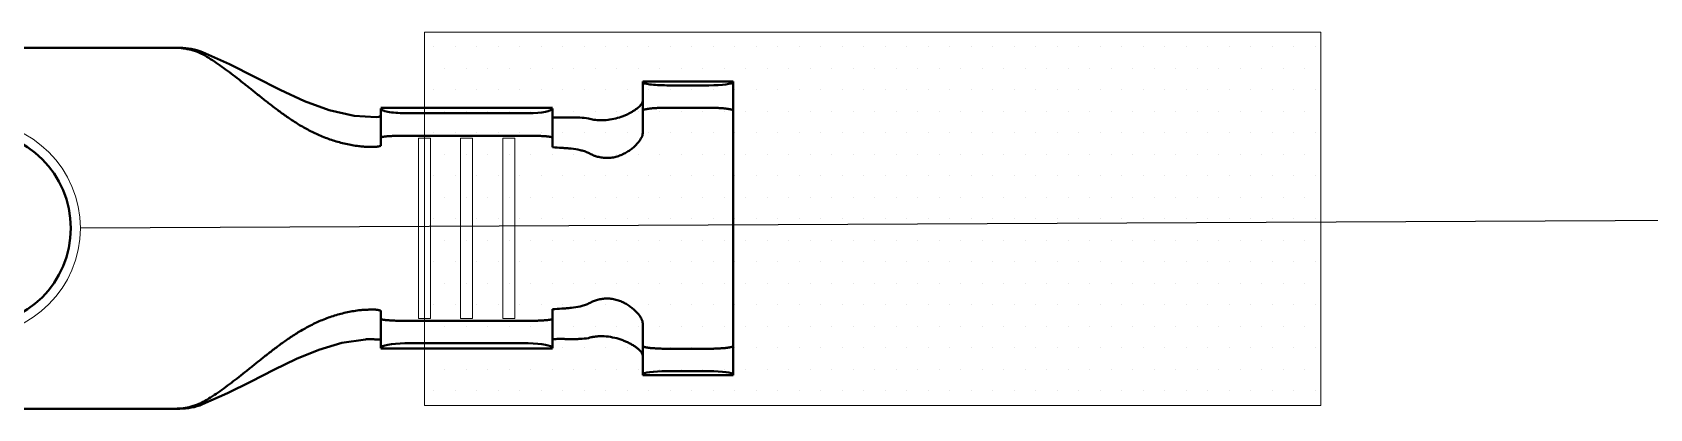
# Model space of a CAD drawing. Header units: inches. Extents: x 47316 to 59086, y 3141 to 11743.
# Drawn here: x 54236.82 to 54274.43, y 9721.81 to 9730.57 of the extents above; entities that cross this region are included whole.
import ezdxf

# ---------------------------------------------------------------- set-up
doc = ezdxf.new("R2010")
doc.units = ezdxf.units.IN
doc.header["$MEASUREMENT"] = 0
doc.layers.add('标注线', color=3, linetype='Continuous', lineweight=20)
doc.layers.add('轮廓线', color=7, linetype='Continuous', lineweight=40)
doc.linetypes.add('_VH_SPACE_TAPE_1', pattern='A,0.0001,[17,VeSys.shx,S=0.1,R=0,X=0,Y=0],-0.4,[17,VeSys.shx,S=0.1,R=0,X=0,Y=0],-0.4,[17,VeSys.shx,S=0.1,R=0,X=0,Y=0],-0.4,[18,VeSys.shx,S=0.1,R=0,X=0,Y=0],-0.5,[18,VeSys.shx,S=0.1,R=180,X=0.1,Y=0],-0.1,[17,VeSys.shx,S=0.1,R=0,X=0,Y=0],-0.4,[17,VeSys.shx,S=0.1,R=0,X=0,Y=0],-0.4,[17,VeSys.shx,S=0.1,R=0,X=0,Y=0],-0.4', length=3.0001)

# ---------------------------------------------------------------- blocks, each defined once
blk = doc.blocks.new('YNDP')
at = {"layer": '标注线', "color": 0}
for p, q in [((-2.1, 7.315), (2.1, 7.315)), ((-2.1, 7.315), (-2.1, 7.035)), ((2.1, 7.315), (2.1, 7.035)), ((-2.1, 7.035), (2.1, 7.035)), ((-2.1, 6.335), (2.1, 6.335)), ((-2.1, 6.055), (-2.1, 6.335)), ((-2.1, 6.055), (2.1, 6.055)), ((2.1, 6.055), (2.1, 6.335)), ((-2.1, 5.355), (2.1, 5.355)), ((-2.1, 5.075), (-2.1, 5.355)), ((2.1, 5.075), (2.1, 5.355)), ((-2.1, 5.075), (2.1, 5.075))]:
    blk.add_line(p, q, dxfattribs=at)
at = {"layer": '轮廓线', "color": 0, "linetype": 'Continuous'}
for p, q in [((-1.05, 31.85), (1.05, 31.85)), ((-1.05, 31.85), (-1.05, 31.624)), ((1.05, 31.85), (1.05, 31.624)), ((-1.124, 31.08), (-4.19, 21.732)), ((1.124, 31.08), (4.19, 21.732)), ((-4.2, 21.666), (-4.2, 12.863)), ((4.2, 21.666), (4.2, 12.863)), ((2.615, 8.806), (2.587, 8.297)), ((-2.802, 4.2), (-2.802, 8.19)), ((-1.927, 8.19), (-2.789, 8.19)), ((-2.59, 8.225), (-2.59, 8.19)), ((1.927, 8.19), (2.789, 8.19)), ((2.802, 4.2), (2.802, 8.19)), ((-2.678, 4.76), (-2.678, 7.63)), ((-2.155, 7.63), (-2.155, 4.76)), ((2.155, 7.63), (2.155, 4.76)), ((2.678, 4.76), (2.678, 7.63)), ((-1.884, 4.2), (-2.789, 4.2)), ((1.884, 4.2), (2.789, 4.2)), ((-3.419, 2.1), (-3.419, 0)), ((-2.214, 2.1), (-3.419, 2.1)), ((2.214, 2.1), (3.419, 2.1)), ((3.419, 2.1), (3.419, 0)), ((-3.326, 1.54), (-3.326, 0.56)), ((-2.805, 0.56), (-2.805, 1.54)), ((2.805, 0.56), (2.805, 1.54)), ((3.326, 1.54), (3.326, 0.56)), ((3.419, 0), (-3.419, 0))]:
    blk.add_line(p, q, dxfattribs=at)
for points in [[(-4.098, 12.336), (-3.841, 11.757), (-3.567, 11.206), (-3.294, 10.675), (-3.041, 10.152), (-2.827, 9.63), (-2.669, 9.098), (-2.587, 8.548)], [(4.098, 12.336), (3.817, 11.707), (3.517, 11.11), (3.224, 10.534), (2.959, 9.966), (2.748, 9.394), (2.615, 8.806)], [(2.587, 8.297), (2.596, 8.233), (2.616, 8.19)]]:
    blk.add_lwpolyline(points, dxfattribs=at)
blk.add_circle((0, 17.675), 2.275, dxfattribs=at)
for centre, radius, start, end in [((-3.99, 21.666), 0.21, 161.8436, 180), ((3.99, 21.666), 0.21, 0, 18.1564), ((-2.733, 12.976), 1.467, 179.9769, 194.856), ((-2.784, 12.863), 1.416, 179.9988, 190.6859), ((2.733, 12.976), 1.467, 345.1441, 0.0231), ((2.784, 12.863), 1.416, 349.3141, 0.0012), ((-2.82, 12.855), 1.38, 190.6602, 202.0987), ((-2.828, 12.951), 1.368, 194.867, 203.4682), ((2.839, 12.948), 1.358, 336.545, 345.167), ((2.82, 12.855), 1.38, 337.9012, 349.3399), ((-2.878, 12.931), 1.315, 203.5201, 211.9337), ((2.881, 12.929), 1.311, 328.0524, 336.542)]:
    blk.add_arc(centre, radius, start, end, dxfattribs=at)
for centre, ratio, start_param, end_param in [((-2.789, 7.63), 0.19732, -4.712389, -3.141593), ((2.789, 7.63), 0.19732, -3.141593, -1.570796), ((-2.789, 4.76), 0.19732, 0, 1.570796), ((2.789, 4.76), 0.19732, -1.570796, 0), ((-3.401, 1.54), 0.133102, -4.712389, -3.141593), ((3.401, 1.54), 0.133102, -3.141593, -1.570796), ((-3.401, 0.56), 0.133102, 0, 1.570796), ((3.401, 0.56), 0.133102, -1.570796, 0)]:
    blk.add_ellipse(centre, major_axis=(0, -0.56), ratio=ratio, start_param=start_param, end_param=end_param, dxfattribs=at)
for points, knots in [([(-1.124, 31.08), (-1.118, 31.13), (-1.106, 31.228), (-1.088, 31.371), (-1.07, 31.502), (-1.057, 31.586), (-1.05, 31.624)], [0, 0, 0, 0, 0.275349, 0.54044, 0.785059, 1, 1, 1, 1]), ([(1.124, 31.08), (1.118, 31.13), (1.106, 31.228), (1.088, 31.371), (1.07, 31.502), (1.057, 31.586), (1.05, 31.624)], [0, 0, 0, 0, 0.275349, 0.54044, 0.785059, 1, 1, 1, 1]), ([(-3.994, 12.235), (-3.957, 12.176), (-3.881, 12.059), (-3.759, 11.884), (-3.63, 11.708), (-3.494, 11.53), (-3.376, 11.38), (-3.279, 11.258), (-3.178, 11.133), (-3.076, 11.005), (-2.972, 10.875), (-2.893, 10.775), (-2.813, 10.672), (-2.706, 10.529), (-2.6, 10.382), (-2.497, 10.228), (-2.421, 10.108), (-2.348, 9.983), (-2.278, 9.855), (-2.211, 9.722), (-2.129, 9.539), (-2.057, 9.349), (-1.999, 9.154), (-1.962, 9.004), (-1.932, 8.853), (-1.917, 8.752), (-1.91, 8.701)], [0, 0, 0, 0, 0.050147, 0.101268, 0.15366, 0.207551, 0.263037, 0.291397, 0.320187, 0.379163, 0.409405, 0.44019, 0.471533, 0.503437, 0.568955, 0.6026, 0.636828, 0.671601, 0.70688, 0.742606, 0.778723, 0.851854, 0.888752, 0.925778, 0.962868, 1, 1, 1, 1]), ([(3.994, 12.235), (3.957, 12.176), (3.881, 12.059), (3.759, 11.884), (3.63, 11.708), (3.494, 11.53), (3.376, 11.38), (3.279, 11.258), (3.178, 11.133), (3.076, 11.005), (2.972, 10.875), (2.893, 10.775), (2.813, 10.672), (2.706, 10.529), (2.6, 10.382), (2.497, 10.228), (2.421, 10.108), (2.348, 9.983), (2.278, 9.855), (2.211, 9.722), (2.129, 9.539), (2.057, 9.349), (1.999, 9.154), (1.962, 9.004), (1.932, 8.853), (1.917, 8.752), (1.91, 8.701)], [0, 0, 0, 0, 0.050147, 0.101268, 0.15366, 0.207551, 0.263037, 0.291397, 0.320187, 0.379163, 0.409405, 0.44019, 0.471533, 0.503437, 0.568955, 0.6026, 0.636828, 0.671601, 0.70688, 0.742606, 0.778723, 0.851854, 0.888752, 0.925778, 0.962868, 1, 1, 1, 1]), ([(-1.91, 8.701), (-1.906, 8.665), (-1.899, 8.596), (-1.895, 8.497), (-1.894, 8.421), (-1.893, 8.366), (-1.893, 8.341), (-1.893, 8.329)], [0, 0, 0, 0, 0.28921, 0.557756, 0.797041, 0.903477, 1, 1, 1, 1]), ([(1.893, 8.329), (1.893, 8.341), (1.893, 8.366), (1.894, 8.421), (1.895, 8.497), (1.899, 8.596), (1.906, 8.665), (1.91, 8.701)], [0, 0, 0, 0, 0.09654, 0.20301, 0.442326, 0.710821, 1, 1, 1, 1]), ([(-2.59, 8.225), (-2.59, 8.233), (-2.59, 8.25), (-2.589, 8.278), (-2.587, 8.312), (-2.585, 8.351), (-2.584, 8.394), (-2.583, 8.46), (-2.584, 8.512), (-2.587, 8.548)], [0, 0, 0, 0, 0.070978, 0.159185, 0.264069, 0.384693, 0.519957, 0.668708, 1, 1, 1, 1]), ([(-1.893, 8.329), (-1.894, 8.318), (-1.896, 8.298), (-1.9, 8.27), (-1.904, 8.247), (-1.908, 8.229), (-1.911, 8.218), (-1.913, 8.21), (-1.915, 8.204), (-1.917, 8.199), (-1.92, 8.195), (-1.922, 8.192), (-1.924, 8.19), (-1.926, 8.19), (-1.927, 8.19)], [0, 0, 0, 0, 0.218442, 0.41158, 0.578176, 0.717068, 0.77583, 0.827442, 0.871971, 0.909537, 0.940372, 0.964928, 0.984146, 1, 1, 1, 1]), ([(1.927, 8.19), (1.926, 8.19), (1.924, 8.19), (1.922, 8.192), (1.92, 8.195), (1.917, 8.199), (1.915, 8.204), (1.913, 8.21), (1.911, 8.218), (1.908, 8.229), (1.904, 8.247), (1.9, 8.27), (1.896, 8.298), (1.894, 8.318), (1.893, 8.329)], [0, 0, 0, 0, 0.015854, 0.035072, 0.059628, 0.090464, 0.128031, 0.17256, 0.224172, 0.282933, 0.421824, 0.58842, 0.781558, 1, 1, 1, 1]), ([(-2.58, 8.19), (-2.581, 8.19), (-2.582, 8.19), (-2.585, 8.192), (-2.586, 8.195), (-2.588, 8.199), (-2.589, 8.204), (-2.59, 8.21), (-2.59, 8.217), (-2.59, 8.222), (-2.59, 8.225)], [0, 0, 0, 0, 0.063583, 0.13143, 0.214486, 0.319093, 0.448523, 0.604543, 0.788198, 1, 1, 1, 1]), ([(-2.11, 8.19), (-2.111, 8.19), (-2.113, 8.189), (-2.115, 8.187), (-2.117, 8.184), (-2.119, 8.179), (-2.121, 8.173), (-2.123, 8.165), (-2.125, 8.157), (-2.128, 8.143), (-2.132, 8.122), (-2.135, 8.094), (-2.139, 8.062), (-2.143, 8.01), (-2.148, 7.937), (-2.152, 7.842), (-2.154, 7.738), (-2.155, 7.666), (-2.155, 7.63)], [0, 0, 0, 0, 0.004027, 0.009289, 0.016377, 0.025518, 0.036801, 0.050263, 0.065914, 0.083752, 0.125893, 0.176287, 0.234438, 0.299837, 0.450022, 0.621303, 0.807366, 1, 1, 1, 1]), ([(2.155, 7.63), (2.155, 7.666), (2.154, 7.738), (2.152, 7.842), (2.148, 7.937), (2.143, 8.01), (2.139, 8.062), (2.135, 8.094), (2.132, 8.122), (2.128, 8.143), (2.125, 8.157), (2.123, 8.165), (2.121, 8.173), (2.119, 8.179), (2.117, 8.184), (2.115, 8.187), (2.113, 8.189), (2.111, 8.19), (2.11, 8.19)], [0, 0, 0, 0, 0.192634, 0.378697, 0.549978, 0.700163, 0.765562, 0.823713, 0.874107, 0.916248, 0.934086, 0.949737, 0.963199, 0.974482, 0.983623, 0.990711, 0.995973, 1, 1, 1, 1]), ([(-2.155, 4.76), (-2.155, 4.724), (-2.154, 4.652), (-2.152, 4.548), (-2.148, 4.453), (-2.143, 4.38), (-2.139, 4.328), (-2.135, 4.296), (-2.132, 4.268), (-2.128, 4.247), (-2.125, 4.233), (-2.123, 4.225), (-2.121, 4.217), (-2.119, 4.211), (-2.117, 4.206), (-2.115, 4.203), (-2.113, 4.201), (-2.111, 4.2), (-2.11, 4.2)], [0, 0, 0, 0, 0.192634, 0.378697, 0.549978, 0.700163, 0.765562, 0.823713, 0.874107, 0.916248, 0.934086, 0.949737, 0.963199, 0.974482, 0.983623, 0.990711, 0.995973, 1, 1, 1, 1]), ([(2.11, 4.2), (2.111, 4.2), (2.113, 4.201), (2.115, 4.203), (2.117, 4.206), (2.119, 4.211), (2.121, 4.217), (2.123, 4.225), (2.125, 4.233), (2.128, 4.247), (2.132, 4.268), (2.135, 4.296), (2.139, 4.328), (2.143, 4.38), (2.148, 4.453), (2.152, 4.548), (2.154, 4.652), (2.155, 4.724), (2.155, 4.76)], [0, 0, 0, 0, 0.004027, 0.009289, 0.016377, 0.025518, 0.036801, 0.050263, 0.065914, 0.083752, 0.125893, 0.176287, 0.234438, 0.299837, 0.450022, 0.621303, 0.807366, 1, 1, 1, 1]), ([(-2.556, 3.36), (-2.566, 3.426), (-2.576, 3.528), (-2.58, 3.664), (-2.58, 3.769), (-2.579, 3.875), (-2.577, 3.982), (-2.577, 4.09), (-2.58, 4.163), (-2.582, 4.2)], [0, 0, 0, 0, 0.240029, 0.362533, 0.486637, 0.612415, 0.739889, 0.869056, 1, 1, 1, 1]), ([(-1.884, 4.2), (-1.879, 4.126), (-1.874, 4.016), (-1.864, 3.87), (-1.851, 3.729), (-1.829, 3.59), (-1.793, 3.456), (-1.769, 3.391), (-1.755, 3.36)], [0, 0, 0, 0, 0.260021, 0.387215, 0.512609, 0.758429, 0.879572, 1, 1, 1, 1]), ([(1.755, 3.36), (1.769, 3.391), (1.793, 3.456), (1.829, 3.59), (1.851, 3.729), (1.864, 3.87), (1.874, 4.016), (1.879, 4.126), (1.884, 4.2)], [0, 0, 0, 0, 0.120428, 0.241571, 0.48739, 0.612785, 0.739979, 1, 1, 1, 1]), ([(2.582, 4.2), (2.58, 4.163), (2.577, 4.09), (2.577, 3.982), (2.579, 3.875), (2.58, 3.769), (2.58, 3.664), (2.576, 3.528), (2.566, 3.426), (2.556, 3.36)], [0, 0, 0, 0, 0.130944, 0.260111, 0.387585, 0.513363, 0.637467, 0.759971, 1, 1, 1, 1]), ([(-2.888, 2.131), (-2.874, 2.141), (-2.846, 2.165), (-2.805, 2.21), (-2.763, 2.263), (-2.722, 2.327), (-2.681, 2.398), (-2.643, 2.477), (-2.607, 2.563), (-2.564, 2.686), (-2.526, 2.847), (-2.511, 3.009), (-2.514, 3.133), (-2.523, 3.217), (-2.536, 3.292), (-2.549, 3.339), (-2.556, 3.36)], [0, 0, 0, 0, 0.038866, 0.08397, 0.135113, 0.191855, 0.253649, 0.319879, 0.389842, 0.462725, 0.612921, 0.759984, 0.828629, 0.892177, 0.949572, 1, 1, 1, 1]), ([(-1.755, 3.36), (-1.74, 3.336), (-1.713, 3.283), (-1.678, 3.195), (-1.651, 3.095), (-1.639, 3.004), (-1.636, 2.927), (-1.638, 2.868), (-1.645, 2.809), (-1.66, 2.731), (-1.688, 2.638), (-1.734, 2.534), (-1.789, 2.439), (-1.849, 2.356), (-1.912, 2.282), (-1.975, 2.22), (-2.029, 2.177), (-2.071, 2.149), (-2.101, 2.132), (-2.131, 2.118), (-2.167, 2.105), (-2.196, 2.1), (-2.214, 2.1)], [0, 0, 0, 0, 0.055022, 0.116995, 0.185083, 0.258201, 0.296181, 0.334778, 0.373698, 0.412652, 0.489659, 0.564292, 0.635623, 0.703071, 0.76613, 0.824277, 0.876958, 0.901113, 0.923761, 0.944907, 0.964596, 1, 1, 1, 1]), ([(2.214, 2.1), (2.196, 2.1), (2.167, 2.105), (2.131, 2.118), (2.101, 2.132), (2.071, 2.149), (2.029, 2.177), (1.975, 2.22), (1.912, 2.282), (1.849, 2.356), (1.789, 2.439), (1.734, 2.534), (1.688, 2.638), (1.654, 2.75), (1.636, 2.868), (1.636, 2.984), (1.651, 3.095), (1.678, 3.195), (1.713, 3.283), (1.74, 3.336), (1.755, 3.36)], [0, 0, 0, 0, 0.035416, 0.055113, 0.076262, 0.09891, 0.123064, 0.175742, 0.233887, 0.296955, 0.364416, 0.435763, 0.510406, 0.587414, 0.665244, 0.741782, 0.814902, 0.882994, 0.944969, 1, 1, 1, 1]), ([(2.556, 3.36), (2.549, 3.341), (2.538, 3.299), (2.525, 3.233), (2.516, 3.159), (2.511, 3.049), (2.519, 2.903), (2.552, 2.728), (2.597, 2.587), (2.641, 2.481), (2.676, 2.409), (2.712, 2.343), (2.75, 2.284), (2.787, 2.232), (2.814, 2.2), (2.827, 2.186)], [0, 0, 0, 0, 0.048288, 0.102718, 0.16266, 0.227338, 0.366788, 0.511961, 0.653827, 0.721303, 0.78555, 0.846014, 0.902199, 0.953655, 1, 1, 1, 1]), ([(-2.97, 2.1), (-2.963, 2.1), (-2.95, 2.102), (-2.93, 2.108), (-2.909, 2.118), (-2.895, 2.126), (-2.888, 2.131)], [0, 0, 0, 0, 0.217658, 0.453857, 0.713604, 1, 1, 1, 1]), ([(-2.74, 2.1), (-2.741, 2.1), (-2.744, 2.099), (-2.747, 2.097), (-2.75, 2.094), (-2.753, 2.089), (-2.756, 2.083), (-2.759, 2.076), (-2.762, 2.067), (-2.766, 2.053), (-2.771, 2.032), (-2.776, 2.004), (-2.781, 1.972), (-2.786, 1.935), (-2.79, 1.894), (-2.795, 1.834), (-2.8, 1.752), (-2.804, 1.648), (-2.805, 1.576), (-2.805, 1.54)], [0, 0, 0, 0, 0.005642, 0.012205, 0.020275, 0.030156, 0.042002, 0.05589, 0.071859, 0.089925, 0.132301, 0.1827, 0.240671, 0.305736, 0.377363, 0.454882, 0.624746, 0.809143, 1, 1, 1, 1]), ([(2.805, 1.54), (2.805, 1.576), (2.804, 1.648), (2.8, 1.752), (2.795, 1.834), (2.79, 1.894), (2.786, 1.935), (2.781, 1.972), (2.776, 2.004), (2.771, 2.032), (2.766, 2.053), (2.762, 2.067), (2.759, 2.076), (2.756, 2.083), (2.753, 2.089), (2.75, 2.094), (2.747, 2.097), (2.744, 2.099), (2.741, 2.1), (2.74, 2.1)], [0, 0, 0, 0, 0.190857, 0.375254, 0.545118, 0.622637, 0.694264, 0.759329, 0.8173, 0.867699, 0.910075, 0.928141, 0.94411, 0.957998, 0.969844, 0.979725, 0.987795, 0.994358, 1, 1, 1, 1]), ([(2.827, 2.186), (2.839, 2.173), (2.862, 2.15), (2.889, 2.13), (2.902, 2.122)], [0, 0, 0, 0, 0.537008, 1, 1, 1, 1]), ([(2.902, 2.122), (2.907, 2.119), (2.921, 2.111), (2.944, 2.103), (2.962, 2.1), (2.97, 2.1)], [0, 0, 0, 0, 0.280397, 0.659814, 1, 1, 1, 1]), ([(-2.805, 0.56), (-2.805, 0.524), (-2.804, 0.452), (-2.8, 0.348), (-2.795, 0.266), (-2.79, 0.206), (-2.786, 0.165), (-2.781, 0.128), (-2.776, 0.096), (-2.771, 0.068), (-2.766, 0.047), (-2.762, 0.033), (-2.759, 0.024), (-2.756, 0.017), (-2.753, 0.011), (-2.75, 0.006), (-2.747, 0.003), (-2.744, 0.001), (-2.741, 0), (-2.74, 0)], [0, 0, 0, 0, 0.190857, 0.375254, 0.545118, 0.622637, 0.694264, 0.759329, 0.8173, 0.867699, 0.910075, 0.928141, 0.94411, 0.957998, 0.969844, 0.979725, 0.987795, 0.994358, 1, 1, 1, 1]), ([(2.74, 0), (2.741, 0), (2.744, 0.001), (2.747, 0.003), (2.75, 0.006), (2.753, 0.011), (2.756, 0.017), (2.759, 0.024), (2.762, 0.033), (2.766, 0.047), (2.771, 0.068), (2.776, 0.096), (2.781, 0.128), (2.786, 0.165), (2.79, 0.206), (2.795, 0.266), (2.8, 0.348), (2.804, 0.452), (2.805, 0.524), (2.805, 0.56)], [0, 0, 0, 0, 0.005642, 0.012205, 0.020275, 0.030156, 0.042002, 0.05589, 0.071859, 0.089925, 0.132301, 0.1827, 0.240671, 0.305736, 0.377363, 0.454882, 0.624746, 0.809143, 1, 1, 1, 1])]:
    blk.add_open_spline(points, degree=3, knots=knots, dxfattribs=at)

msp = doc.modelspace()

# ---------------------------------------------------------------- linework, layer by layer
at = {"color": 0, "lineweight": 15}
for p, q in [((54245.936, 9730.569), (54266.782, 9730.569)), ((54245.936, 9721.879), (54245.936, 9730.569)), ((54266.782, 9730.569), (54266.782, 9721.879)), ((54246.158, 9730.229), (54246.158, 9730.229)), ((54246.658, 9730.229), (54246.658, 9730.229)), ((54247.158, 9730.229), (54247.158, 9730.229)), ((54247.658, 9730.229), (54247.658, 9730.229)), ((54248.158, 9730.229), (54248.158, 9730.229)), ((54248.658, 9730.229), (54248.658, 9730.229)), ((54249.158, 9730.229), (54249.158, 9730.229)), ((54249.658, 9730.229), (54249.658, 9730.229)), ((54250.158, 9730.229), (54250.158, 9730.229)), ((54250.658, 9730.229), (54250.658, 9730.229)), ((54251.158, 9730.229), (54251.158, 9730.229)), ((54251.658, 9730.229), (54251.658, 9730.229)), ((54252.158, 9730.229), (54252.158, 9730.229)), ((54252.658, 9730.229), (54252.658, 9730.229)), ((54253.158, 9730.229), (54253.158, 9730.229)), ((54253.658, 9730.229), (54253.658, 9730.229)), ((54254.158, 9730.229), (54254.158, 9730.229)), ((54254.658, 9730.229), (54254.658, 9730.229)), ((54255.158, 9730.229), (54255.158, 9730.229)), ((54255.658, 9730.229), (54255.658, 9730.229)), ((54256.158, 9730.229), (54256.158, 9730.229)), ((54256.658, 9730.229), (54256.658, 9730.229)), ((54257.158, 9730.229), (54257.158, 9730.229)), ((54257.658, 9730.229), (54257.658, 9730.229)), ((54258.158, 9730.229), (54258.158, 9730.229)), ((54258.658, 9730.229), (54258.658, 9730.229)), ((54259.158, 9730.229), (54259.158, 9730.229)), ((54259.658, 9730.229), (54259.658, 9730.229)), ((54260.158, 9730.229), (54260.158, 9730.229)), ((54260.658, 9730.229), (54260.658, 9730.229)), ((54261.158, 9730.229), (54261.158, 9730.229)), ((54261.658, 9730.229), (54261.658, 9730.229)), ((54262.158, 9730.229), (54262.158, 9730.229)), ((54262.658, 9730.229), (54262.658, 9730.229)), ((54263.158, 9730.229), (54263.158, 9730.229)), ((54263.658, 9730.229), (54263.658, 9730.229)), ((54264.158, 9730.229), (54264.158, 9730.229)), ((54264.658, 9730.229), (54264.658, 9730.229)), ((54265.158, 9730.229), (54265.158, 9730.229)), ((54265.658, 9730.229), (54265.658, 9730.229)), ((54266.158, 9730.229), (54266.158, 9730.229)), ((54266.658, 9730.229), (54266.658, 9730.229)), ((54246.408, 9729.729), (54246.408, 9729.729)), ((54246.908, 9729.729), (54246.908, 9729.729)), ((54247.408, 9729.729), (54247.408, 9729.729)), ((54247.908, 9729.729), (54247.908, 9729.729)), ((54248.408, 9729.729), (54248.408, 9729.729)), ((54248.908, 9729.729), (54248.908, 9729.729)), ((54249.408, 9729.729), (54249.408, 9729.729)), ((54249.908, 9729.729), (54249.908, 9729.729)), ((54250.408, 9729.729), (54250.408, 9729.729)), ((54250.908, 9729.729), (54250.908, 9729.729)), ((54251.408, 9729.729), (54251.408, 9729.729)), ((54251.908, 9729.729), (54251.908, 9729.729)), ((54252.408, 9729.729), (54252.408, 9729.729)), ((54252.908, 9729.729), (54252.908, 9729.729)), ((54253.408, 9729.729), (54253.408, 9729.729)), ((54253.908, 9729.729), (54253.908, 9729.729)), ((54254.408, 9729.729), (54254.408, 9729.729)), ((54254.908, 9729.729), (54254.908, 9729.729)), ((54255.408, 9729.729), (54255.408, 9729.729)), ((54255.908, 9729.729), (54255.908, 9729.729)), ((54256.408, 9729.729), (54256.408, 9729.729)), ((54256.908, 9729.729), (54256.908, 9729.729)), ((54257.408, 9729.729), (54257.408, 9729.729)), ((54257.908, 9729.729), (54257.908, 9729.729)), ((54258.408, 9729.729), (54258.408, 9729.729)), ((54258.908, 9729.729), (54258.908, 9729.729)), ((54259.408, 9729.729), (54259.408, 9729.729)), ((54259.908, 9729.729), (54259.908, 9729.729)), ((54260.408, 9729.729), (54260.408, 9729.729)), ((54260.908, 9729.729), (54260.908, 9729.729)), ((54261.408, 9729.729), (54261.408, 9729.729)), ((54261.908, 9729.729), (54261.908, 9729.729)), ((54262.408, 9729.729), (54262.408, 9729.729)), ((54262.908, 9729.729), (54262.908, 9729.729)), ((54263.408, 9729.729), (54263.408, 9729.729)), ((54263.908, 9729.729), (54263.908, 9729.729)), ((54264.408, 9729.729), (54264.408, 9729.729)), ((54264.908, 9729.729), (54264.908, 9729.729)), ((54265.408, 9729.729), (54265.408, 9729.729)), ((54265.908, 9729.729), (54265.908, 9729.729)), ((54266.408, 9729.729), (54266.408, 9729.729)), ((54246.158, 9729.229), (54246.158, 9729.229)), ((54246.658, 9729.229), (54246.658, 9729.229)), ((54247.158, 9729.229), (54247.158, 9729.229)), ((54247.658, 9729.229), (54247.658, 9729.229)), ((54248.158, 9729.229), (54248.158, 9729.229)), ((54248.658, 9729.229), (54248.658, 9729.229)), ((54249.158, 9729.229), (54249.158, 9729.229)), ((54249.658, 9729.229), (54249.658, 9729.229)), ((54250.158, 9729.229), (54250.158, 9729.229)), ((54250.658, 9729.229), (54250.658, 9729.229)), ((54251.158, 9729.229), (54251.158, 9729.229)), ((54251.658, 9729.229), (54251.658, 9729.229)), ((54252.158, 9729.229), (54252.158, 9729.229)), ((54252.658, 9729.229), (54252.658, 9729.229)), ((54253.158, 9729.229), (54253.158, 9729.229)), ((54253.658, 9729.229), (54253.658, 9729.229)), ((54254.158, 9729.229), (54254.158, 9729.229)), ((54254.658, 9729.229), (54254.658, 9729.229)), ((54255.158, 9729.229), (54255.158, 9729.229)), ((54255.658, 9729.229), (54255.658, 9729.229)), ((54256.158, 9729.229), (54256.158, 9729.229)), ((54256.658, 9729.229), (54256.658, 9729.229)), ((54257.158, 9729.229), (54257.158, 9729.229)), ((54257.658, 9729.229), (54257.658, 9729.229)), ((54258.158, 9729.229), (54258.158, 9729.229)), ((54258.658, 9729.229), (54258.658, 9729.229)), ((54259.158, 9729.229), (54259.158, 9729.229)), ((54259.658, 9729.229), (54259.658, 9729.229)), ((54260.158, 9729.229), (54260.158, 9729.229)), ((54260.658, 9729.229), (54260.658, 9729.229)), ((54261.158, 9729.229), (54261.158, 9729.229)), ((54261.658, 9729.229), (54261.658, 9729.229)), ((54262.158, 9729.229), (54262.158, 9729.229)), ((54262.658, 9729.229), (54262.658, 9729.229)), ((54263.158, 9729.229), (54263.158, 9729.229)), ((54263.658, 9729.229), (54263.658, 9729.229)), ((54264.158, 9729.229), (54264.158, 9729.229)), ((54264.658, 9729.229), (54264.658, 9729.229)), ((54265.158, 9729.229), (54265.158, 9729.229)), ((54265.658, 9729.229), (54265.658, 9729.229)), ((54266.158, 9729.229), (54266.158, 9729.229)), ((54266.658, 9729.229), (54266.658, 9729.229)), ((54246.408, 9728.729), (54246.408, 9728.729)), ((54246.908, 9728.729), (54246.908, 9728.729)), ((54247.408, 9728.729), (54247.408, 9728.729)), ((54247.908, 9728.729), (54247.908, 9728.729)), ((54248.408, 9728.729), (54248.408, 9728.729)), ((54248.908, 9728.729), (54248.908, 9728.729)), ((54249.408, 9728.729), (54249.408, 9728.729)), ((54249.908, 9728.729), (54249.908, 9728.729)), ((54250.408, 9728.729), (54250.408, 9728.729)), ((54250.908, 9728.729), (54250.908, 9728.729)), ((54251.408, 9728.729), (54251.408, 9728.729)), ((54251.908, 9728.729), (54251.908, 9728.729)), ((54252.408, 9728.729), (54252.408, 9728.729)), ((54252.908, 9728.729), (54252.908, 9728.729)), ((54253.408, 9728.729), (54253.408, 9728.729)), ((54253.908, 9728.729), (54253.908, 9728.729)), ((54254.408, 9728.729), (54254.408, 9728.729)), ((54254.908, 9728.729), (54254.908, 9728.729)), ((54255.408, 9728.729), (54255.408, 9728.729)), ((54255.908, 9728.729), (54255.908, 9728.729)), ((54256.408, 9728.729), (54256.408, 9728.729)), ((54256.908, 9728.729), (54256.908, 9728.729)), ((54257.408, 9728.729), (54257.408, 9728.729)), ((54257.908, 9728.729), (54257.908, 9728.729)), ((54258.408, 9728.729), (54258.408, 9728.729)), ((54258.908, 9728.729), (54258.908, 9728.729)), ((54259.408, 9728.729), (54259.408, 9728.729)), ((54259.908, 9728.729), (54259.908, 9728.729)), ((54260.408, 9728.729), (54260.408, 9728.729)), ((54260.908, 9728.729), (54260.908, 9728.729)), ((54261.408, 9728.729), (54261.408, 9728.729)), ((54261.908, 9728.729), (54261.908, 9728.729)), ((54262.408, 9728.729), (54262.408, 9728.729)), ((54262.908, 9728.729), (54262.908, 9728.729)), ((54263.408, 9728.729), (54263.408, 9728.729)), ((54263.908, 9728.729), (54263.908, 9728.729)), ((54264.408, 9728.729), (54264.408, 9728.729)), ((54264.908, 9728.729), (54264.908, 9728.729)), ((54265.408, 9728.729), (54265.408, 9728.729)), ((54265.908, 9728.729), (54265.908, 9728.729)), ((54266.408, 9728.729), (54266.408, 9728.729)), ((54246.158, 9728.229), (54246.158, 9728.229)), ((54246.658, 9728.229), (54246.658, 9728.229)), ((54247.158, 9728.229), (54247.158, 9728.229)), ((54247.658, 9728.229), (54247.658, 9728.229)), ((54248.158, 9728.229), (54248.158, 9728.229)), ((54248.658, 9728.229), (54248.658, 9728.229)), ((54249.158, 9728.229), (54249.158, 9728.229)), ((54249.658, 9728.229), (54249.658, 9728.229)), ((54250.158, 9728.229), (54250.158, 9728.229)), ((54250.658, 9728.229), (54250.658, 9728.229)), ((54251.158, 9728.229), (54251.158, 9728.229)), ((54251.658, 9728.229), (54251.658, 9728.229)), ((54252.158, 9728.229), (54252.158, 9728.229)), ((54252.658, 9728.229), (54252.658, 9728.229)), ((54253.158, 9728.229), (54253.158, 9728.229)), ((54253.658, 9728.229), (54253.658, 9728.229)), ((54254.158, 9728.229), (54254.158, 9728.229)), ((54254.658, 9728.229), (54254.658, 9728.229)), ((54255.158, 9728.229), (54255.158, 9728.229)), ((54255.658, 9728.229), (54255.658, 9728.229)), ((54256.158, 9728.229), (54256.158, 9728.229)), ((54256.658, 9728.229), (54256.658, 9728.229)), ((54257.158, 9728.229), (54257.158, 9728.229)), ((54257.658, 9728.229), (54257.658, 9728.229)), ((54258.158, 9728.229), (54258.158, 9728.229)), ((54258.658, 9728.229), (54258.658, 9728.229)), ((54259.158, 9728.229), (54259.158, 9728.229)), ((54259.658, 9728.229), (54259.658, 9728.229)), ((54260.158, 9728.229), (54260.158, 9728.229)), ((54260.658, 9728.229), (54260.658, 9728.229)), ((54261.158, 9728.229), (54261.158, 9728.229)), ((54261.658, 9728.229), (54261.658, 9728.229)), ((54262.158, 9728.229), (54262.158, 9728.229)), ((54262.658, 9728.229), (54262.658, 9728.229)), ((54263.158, 9728.229), (54263.158, 9728.229)), ((54263.658, 9728.229), (54263.658, 9728.229)), ((54264.158, 9728.229), (54264.158, 9728.229)), ((54264.658, 9728.229), (54264.658, 9728.229)), ((54265.158, 9728.229), (54265.158, 9728.229)), ((54265.658, 9728.229), (54265.658, 9728.229)), ((54266.158, 9728.229), (54266.158, 9728.229)), ((54266.658, 9728.229), (54266.658, 9728.229)), ((54246.408, 9727.729), (54246.408, 9727.729)), ((54246.908, 9727.729), (54246.908, 9727.729)), ((54247.408, 9727.729), (54247.408, 9727.729)), ((54247.908, 9727.729), (54247.908, 9727.729)), ((54248.408, 9727.729), (54248.408, 9727.729)), ((54248.908, 9727.729), (54248.908, 9727.729)), ((54249.408, 9727.729), (54249.408, 9727.729)), ((54249.908, 9727.729), (54249.908, 9727.729)), ((54250.408, 9727.729), (54250.408, 9727.729)), ((54250.908, 9727.729), (54250.908, 9727.729)), ((54251.408, 9727.729), (54251.408, 9727.729)), ((54251.908, 9727.729), (54251.908, 9727.729)), ((54252.408, 9727.729), (54252.408, 9727.729)), ((54252.908, 9727.729), (54252.908, 9727.729)), ((54253.408, 9727.729), (54253.408, 9727.729)), ((54253.908, 9727.729), (54253.908, 9727.729)), ((54254.408, 9727.729), (54254.408, 9727.729)), ((54254.908, 9727.729), (54254.908, 9727.729)), ((54255.408, 9727.729), (54255.408, 9727.729)), ((54255.908, 9727.729), (54255.908, 9727.729)), ((54256.408, 9727.729), (54256.408, 9727.729)), ((54256.908, 9727.729), (54256.908, 9727.729)), ((54257.408, 9727.729), (54257.408, 9727.729)), ((54257.908, 9727.729), (54257.908, 9727.729)), ((54258.408, 9727.729), (54258.408, 9727.729)), ((54258.908, 9727.729), (54258.908, 9727.729)), ((54259.408, 9727.729), (54259.408, 9727.729)), ((54259.908, 9727.729), (54259.908, 9727.729)), ((54260.408, 9727.729), (54260.408, 9727.729)), ((54260.908, 9727.729), (54260.908, 9727.729)), ((54261.408, 9727.729), (54261.408, 9727.729)), ((54261.908, 9727.729), (54261.908, 9727.729)), ((54262.408, 9727.729), (54262.408, 9727.729)), ((54262.908, 9727.729), (54262.908, 9727.729)), ((54263.408, 9727.729), (54263.408, 9727.729)), ((54263.908, 9727.729), (54263.908, 9727.729)), ((54264.408, 9727.729), (54264.408, 9727.729)), ((54264.908, 9727.729), (54264.908, 9727.729)), ((54265.408, 9727.729), (54265.408, 9727.729)), ((54265.908, 9727.729), (54265.908, 9727.729)), ((54266.408, 9727.729), (54266.408, 9727.729)), ((54246.158, 9727.229), (54246.158, 9727.229)), ((54246.658, 9727.229), (54246.658, 9727.229)), ((54247.158, 9727.229), (54247.158, 9727.229)), ((54247.658, 9727.229), (54247.658, 9727.229)), ((54248.158, 9727.229), (54248.158, 9727.229)), ((54248.658, 9727.229), (54248.658, 9727.229)), ((54249.158, 9727.229), (54249.158, 9727.229)), ((54249.658, 9727.229), (54249.658, 9727.229)), ((54250.158, 9727.229), (54250.158, 9727.229)), ((54250.658, 9727.229), (54250.658, 9727.229)), ((54251.158, 9727.229), (54251.158, 9727.229)), ((54251.658, 9727.229), (54251.658, 9727.229)), ((54252.158, 9727.229), (54252.158, 9727.229)), ((54252.658, 9727.229), (54252.658, 9727.229)), ((54253.158, 9727.229), (54253.158, 9727.229)), ((54253.658, 9727.229), (54253.658, 9727.229)), ((54254.158, 9727.229), (54254.158, 9727.229)), ((54254.658, 9727.229), (54254.658, 9727.229)), ((54255.158, 9727.229), (54255.158, 9727.229)), ((54255.658, 9727.229), (54255.658, 9727.229)), ((54256.158, 9727.229), (54256.158, 9727.229)), ((54256.658, 9727.229), (54256.658, 9727.229)), ((54257.158, 9727.229), (54257.158, 9727.229)), ((54257.658, 9727.229), (54257.658, 9727.229)), ((54258.158, 9727.229), (54258.158, 9727.229)), ((54258.658, 9727.229), (54258.658, 9727.229)), ((54259.158, 9727.229), (54259.158, 9727.229)), ((54259.658, 9727.229), (54259.658, 9727.229)), ((54260.158, 9727.229), (54260.158, 9727.229)), ((54260.658, 9727.229), (54260.658, 9727.229)), ((54261.158, 9727.229), (54261.158, 9727.229)), ((54261.658, 9727.229), (54261.658, 9727.229)), ((54262.158, 9727.229), (54262.158, 9727.229)), ((54262.658, 9727.229), (54262.658, 9727.229)), ((54263.158, 9727.229), (54263.158, 9727.229)), ((54263.658, 9727.229), (54263.658, 9727.229)), ((54264.158, 9727.229), (54264.158, 9727.229)), ((54264.658, 9727.229), (54264.658, 9727.229)), ((54265.158, 9727.229), (54265.158, 9727.229)), ((54265.658, 9727.229), (54265.658, 9727.229)), ((54266.158, 9727.229), (54266.158, 9727.229)), ((54266.658, 9727.229), (54266.658, 9727.229)), ((54246.408, 9726.729), (54246.408, 9726.729)), ((54246.908, 9726.729), (54246.908, 9726.729)), ((54247.408, 9726.729), (54247.408, 9726.729)), ((54247.908, 9726.729), (54247.908, 9726.729)), ((54248.408, 9726.729), (54248.408, 9726.729)), ((54248.908, 9726.729), (54248.908, 9726.729)), ((54249.408, 9726.729), (54249.408, 9726.729)), ((54249.908, 9726.729), (54249.908, 9726.729)), ((54250.408, 9726.729), (54250.408, 9726.729)), ((54250.908, 9726.729), (54250.908, 9726.729)), ((54251.408, 9726.729), (54251.408, 9726.729)), ((54251.908, 9726.729), (54251.908, 9726.729)), ((54252.408, 9726.729), (54252.408, 9726.729)), ((54252.908, 9726.729), (54252.908, 9726.729)), ((54253.408, 9726.729), (54253.408, 9726.729)), ((54253.908, 9726.729), (54253.908, 9726.729)), ((54254.408, 9726.729), (54254.408, 9726.729)), ((54254.908, 9726.729), (54254.908, 9726.729)), ((54255.408, 9726.729), (54255.408, 9726.729)), ((54255.908, 9726.729), (54255.908, 9726.729)), ((54256.408, 9726.729), (54256.408, 9726.729)), ((54256.908, 9726.729), (54256.908, 9726.729)), ((54257.408, 9726.729), (54257.408, 9726.729)), ((54257.908, 9726.729), (54257.908, 9726.729)), ((54258.408, 9726.729), (54258.408, 9726.729)), ((54258.908, 9726.729), (54258.908, 9726.729)), ((54259.408, 9726.729), (54259.408, 9726.729)), ((54259.908, 9726.729), (54259.908, 9726.729)), ((54260.408, 9726.729), (54260.408, 9726.729)), ((54260.908, 9726.729), (54260.908, 9726.729)), ((54261.408, 9726.729), (54261.408, 9726.729)), ((54261.908, 9726.729), (54261.908, 9726.729)), ((54262.408, 9726.729), (54262.408, 9726.729)), ((54262.908, 9726.729), (54262.908, 9726.729)), ((54263.408, 9726.729), (54263.408, 9726.729)), ((54263.908, 9726.729), (54263.908, 9726.729)), ((54264.408, 9726.729), (54264.408, 9726.729)), ((54264.908, 9726.729), (54264.908, 9726.729)), ((54265.408, 9726.729), (54265.408, 9726.729)), ((54265.908, 9726.729), (54265.908, 9726.729)), ((54266.408, 9726.729), (54266.408, 9726.729)), ((54246.158, 9726.229), (54246.158, 9726.229)), ((54246.658, 9726.229), (54246.658, 9726.229)), ((54247.158, 9726.229), (54247.158, 9726.229)), ((54247.658, 9726.229), (54247.658, 9726.229)), ((54248.158, 9726.229), (54248.158, 9726.229)), ((54248.658, 9726.229), (54248.658, 9726.229)), ((54249.158, 9726.229), (54249.158, 9726.229)), ((54249.658, 9726.229), (54249.658, 9726.229)), ((54250.158, 9726.229), (54250.158, 9726.229)), ((54250.658, 9726.229), (54250.658, 9726.229)), ((54251.158, 9726.229), (54251.158, 9726.229)), ((54251.658, 9726.229), (54251.658, 9726.229)), ((54252.158, 9726.229), (54252.158, 9726.229)), ((54252.658, 9726.229), (54252.658, 9726.229)), ((54253.158, 9726.229), (54253.158, 9726.229)), ((54253.658, 9726.229), (54253.658, 9726.229)), ((54254.158, 9726.229), (54254.158, 9726.229)), ((54254.658, 9726.229), (54254.658, 9726.229)), ((54255.158, 9726.229), (54255.158, 9726.229)), ((54255.658, 9726.229), (54255.658, 9726.229)), ((54256.158, 9726.229), (54256.158, 9726.229)), ((54256.658, 9726.229), (54256.658, 9726.229)), ((54257.158, 9726.229), (54257.158, 9726.229)), ((54257.658, 9726.229), (54257.658, 9726.229)), ((54258.158, 9726.229), (54258.158, 9726.229)), ((54258.658, 9726.229), (54258.658, 9726.229)), ((54259.158, 9726.229), (54259.158, 9726.229)), ((54259.658, 9726.229), (54259.658, 9726.229)), ((54260.158, 9726.229), (54260.158, 9726.229)), ((54260.658, 9726.229), (54260.658, 9726.229)), ((54261.158, 9726.229), (54261.158, 9726.229)), ((54261.658, 9726.229), (54261.658, 9726.229)), ((54262.158, 9726.229), (54262.158, 9726.229)), ((54262.658, 9726.229), (54262.658, 9726.229)), ((54263.158, 9726.229), (54263.158, 9726.229)), ((54263.658, 9726.229), (54263.658, 9726.229)), ((54264.158, 9726.229), (54264.158, 9726.229)), ((54264.658, 9726.229), (54264.658, 9726.229)), ((54265.158, 9726.229), (54265.158, 9726.229)), ((54265.658, 9726.229), (54265.658, 9726.229)), ((54266.158, 9726.229), (54266.158, 9726.229)), ((54266.658, 9726.229), (54266.658, 9726.229)), ((54246.408, 9725.729), (54246.408, 9725.729)), ((54246.908, 9725.729), (54246.908, 9725.729)), ((54247.408, 9725.729), (54247.408, 9725.729)), ((54247.908, 9725.729), (54247.908, 9725.729)), ((54248.408, 9725.729), (54248.408, 9725.729)), ((54248.908, 9725.729), (54248.908, 9725.729)), ((54249.408, 9725.729), (54249.408, 9725.729)), ((54249.908, 9725.729), (54249.908, 9725.729)), ((54250.408, 9725.729), (54250.408, 9725.729)), ((54250.908, 9725.729), (54250.908, 9725.729)), ((54251.408, 9725.729), (54251.408, 9725.729)), ((54251.908, 9725.729), (54251.908, 9725.729)), ((54252.408, 9725.729), (54252.408, 9725.729)), ((54252.908, 9725.729), (54252.908, 9725.729)), ((54253.408, 9725.729), (54253.408, 9725.729)), ((54253.908, 9725.729), (54253.908, 9725.729)), ((54254.408, 9725.729), (54254.408, 9725.729)), ((54254.908, 9725.729), (54254.908, 9725.729)), ((54255.408, 9725.729), (54255.408, 9725.729)), ((54255.908, 9725.729), (54255.908, 9725.729)), ((54256.408, 9725.729), (54256.408, 9725.729)), ((54256.908, 9725.729), (54256.908, 9725.729)), ((54257.408, 9725.729), (54257.408, 9725.729)), ((54257.908, 9725.729), (54257.908, 9725.729)), ((54258.408, 9725.729), (54258.408, 9725.729)), ((54258.908, 9725.729), (54258.908, 9725.729)), ((54259.408, 9725.729), (54259.408, 9725.729)), ((54259.908, 9725.729), (54259.908, 9725.729)), ((54260.408, 9725.729), (54260.408, 9725.729)), ((54260.908, 9725.729), (54260.908, 9725.729)), ((54261.408, 9725.729), (54261.408, 9725.729)), ((54261.908, 9725.729), (54261.908, 9725.729)), ((54262.408, 9725.729), (54262.408, 9725.729)), ((54262.908, 9725.729), (54262.908, 9725.729)), ((54263.408, 9725.729), (54263.408, 9725.729)), ((54263.908, 9725.729), (54263.908, 9725.729)), ((54264.408, 9725.729), (54264.408, 9725.729)), ((54264.908, 9725.729), (54264.908, 9725.729)), ((54265.408, 9725.729), (54265.408, 9725.729)), ((54265.908, 9725.729), (54265.908, 9725.729)), ((54266.408, 9725.729), (54266.408, 9725.729)), ((54246.158, 9725.229), (54246.158, 9725.229)), ((54246.658, 9725.229), (54246.658, 9725.229)), ((54247.158, 9725.229), (54247.158, 9725.229)), ((54247.658, 9725.229), (54247.658, 9725.229)), ((54248.158, 9725.229), (54248.158, 9725.229)), ((54248.658, 9725.229), (54248.658, 9725.229)), ((54249.158, 9725.229), (54249.158, 9725.229)), ((54249.658, 9725.229), (54249.658, 9725.229)), ((54250.158, 9725.229), (54250.158, 9725.229)), ((54250.658, 9725.229), (54250.658, 9725.229)), ((54251.158, 9725.229), (54251.158, 9725.229)), ((54251.658, 9725.229), (54251.658, 9725.229)), ((54252.158, 9725.229), (54252.158, 9725.229)), ((54252.658, 9725.229), (54252.658, 9725.229)), ((54253.158, 9725.229), (54253.158, 9725.229)), ((54253.658, 9725.229), (54253.658, 9725.229)), ((54254.158, 9725.229), (54254.158, 9725.229)), ((54254.658, 9725.229), (54254.658, 9725.229)), ((54255.158, 9725.229), (54255.158, 9725.229)), ((54255.658, 9725.229), (54255.658, 9725.229)), ((54256.158, 9725.229), (54256.158, 9725.229)), ((54256.658, 9725.229), (54256.658, 9725.229)), ((54257.158, 9725.229), (54257.158, 9725.229)), ((54257.658, 9725.229), (54257.658, 9725.229)), ((54258.158, 9725.229), (54258.158, 9725.229)), ((54258.658, 9725.229), (54258.658, 9725.229)), ((54259.158, 9725.229), (54259.158, 9725.229)), ((54259.658, 9725.229), (54259.658, 9725.229)), ((54260.158, 9725.229), (54260.158, 9725.229)), ((54260.658, 9725.229), (54260.658, 9725.229)), ((54261.158, 9725.229), (54261.158, 9725.229)), ((54261.658, 9725.229), (54261.658, 9725.229)), ((54262.158, 9725.229), (54262.158, 9725.229)), ((54262.658, 9725.229), (54262.658, 9725.229)), ((54263.158, 9725.229), (54263.158, 9725.229)), ((54263.658, 9725.229), (54263.658, 9725.229)), ((54264.158, 9725.229), (54264.158, 9725.229)), ((54264.658, 9725.229), (54264.658, 9725.229)), ((54265.158, 9725.229), (54265.158, 9725.229)), ((54265.658, 9725.229), (54265.658, 9725.229)), ((54266.158, 9725.229), (54266.158, 9725.229)), ((54266.658, 9725.229), (54266.658, 9725.229)), ((54246.408, 9724.729), (54246.408, 9724.729)), ((54246.908, 9724.729), (54246.908, 9724.729)), ((54247.408, 9724.729), (54247.408, 9724.729)), ((54247.908, 9724.729), (54247.908, 9724.729)), ((54248.408, 9724.729), (54248.408, 9724.729)), ((54248.908, 9724.729), (54248.908, 9724.729)), ((54249.408, 9724.729), (54249.408, 9724.729)), ((54249.908, 9724.729), (54249.908, 9724.729)), ((54250.408, 9724.729), (54250.408, 9724.729)), ((54250.908, 9724.729), (54250.908, 9724.729)), ((54251.408, 9724.729), (54251.408, 9724.729)), ((54251.908, 9724.729), (54251.908, 9724.729)), ((54252.408, 9724.729), (54252.408, 9724.729)), ((54252.908, 9724.729), (54252.908, 9724.729)), ((54253.408, 9724.729), (54253.408, 9724.729)), ((54253.908, 9724.729), (54253.908, 9724.729)), ((54254.408, 9724.729), (54254.408, 9724.729)), ((54254.908, 9724.729), (54254.908, 9724.729)), ((54255.408, 9724.729), (54255.408, 9724.729)), ((54255.908, 9724.729), (54255.908, 9724.729)), ((54256.408, 9724.729), (54256.408, 9724.729)), ((54256.908, 9724.729), (54256.908, 9724.729)), ((54257.408, 9724.729), (54257.408, 9724.729)), ((54257.908, 9724.729), (54257.908, 9724.729)), ((54258.408, 9724.729), (54258.408, 9724.729)), ((54258.908, 9724.729), (54258.908, 9724.729)), ((54259.408, 9724.729), (54259.408, 9724.729)), ((54259.908, 9724.729), (54259.908, 9724.729)), ((54260.408, 9724.729), (54260.408, 9724.729)), ((54260.908, 9724.729), (54260.908, 9724.729)), ((54261.408, 9724.729), (54261.408, 9724.729)), ((54261.908, 9724.729), (54261.908, 9724.729)), ((54262.408, 9724.729), (54262.408, 9724.729)), ((54262.908, 9724.729), (54262.908, 9724.729)), ((54263.408, 9724.729), (54263.408, 9724.729)), ((54263.908, 9724.729), (54263.908, 9724.729)), ((54264.408, 9724.729), (54264.408, 9724.729)), ((54264.908, 9724.729), (54264.908, 9724.729)), ((54265.408, 9724.729), (54265.408, 9724.729)), ((54265.908, 9724.729), (54265.908, 9724.729)), ((54266.408, 9724.729), (54266.408, 9724.729)), ((54246.158, 9724.229), (54246.158, 9724.229)), ((54246.658, 9724.229), (54246.658, 9724.229)), ((54247.158, 9724.229), (54247.158, 9724.229)), ((54247.658, 9724.229), (54247.658, 9724.229)), ((54248.158, 9724.229), (54248.158, 9724.229)), ((54248.658, 9724.229), (54248.658, 9724.229)), ((54249.158, 9724.229), (54249.158, 9724.229)), ((54249.658, 9724.229), (54249.658, 9724.229)), ((54250.158, 9724.229), (54250.158, 9724.229)), ((54250.658, 9724.229), (54250.658, 9724.229)), ((54251.158, 9724.229), (54251.158, 9724.229)), ((54251.658, 9724.229), (54251.658, 9724.229)), ((54252.158, 9724.229), (54252.158, 9724.229)), ((54252.658, 9724.229), (54252.658, 9724.229)), ((54253.158, 9724.229), (54253.158, 9724.229)), ((54253.658, 9724.229), (54253.658, 9724.229)), ((54254.158, 9724.229), (54254.158, 9724.229)), ((54254.658, 9724.229), (54254.658, 9724.229)), ((54255.158, 9724.229), (54255.158, 9724.229)), ((54255.658, 9724.229), (54255.658, 9724.229)), ((54256.158, 9724.229), (54256.158, 9724.229)), ((54256.658, 9724.229), (54256.658, 9724.229)), ((54257.158, 9724.229), (54257.158, 9724.229)), ((54257.658, 9724.229), (54257.658, 9724.229)), ((54258.158, 9724.229), (54258.158, 9724.229)), ((54258.658, 9724.229), (54258.658, 9724.229)), ((54259.158, 9724.229), (54259.158, 9724.229)), ((54259.658, 9724.229), (54259.658, 9724.229)), ((54260.158, 9724.229), (54260.158, 9724.229)), ((54260.658, 9724.229), (54260.658, 9724.229)), ((54261.158, 9724.229), (54261.158, 9724.229)), ((54261.658, 9724.229), (54261.658, 9724.229)), ((54262.158, 9724.229), (54262.158, 9724.229)), ((54262.658, 9724.229), (54262.658, 9724.229)), ((54263.158, 9724.229), (54263.158, 9724.229)), ((54263.658, 9724.229), (54263.658, 9724.229)), ((54264.158, 9724.229), (54264.158, 9724.229)), ((54264.658, 9724.229), (54264.658, 9724.229)), ((54265.158, 9724.229), (54265.158, 9724.229)), ((54265.658, 9724.229), (54265.658, 9724.229)), ((54266.158, 9724.229), (54266.158, 9724.229)), ((54266.658, 9724.229), (54266.658, 9724.229)), ((54246.408, 9723.729), (54246.408, 9723.729)), ((54246.908, 9723.729), (54246.908, 9723.729)), ((54247.408, 9723.729), (54247.408, 9723.729)), ((54247.908, 9723.729), (54247.908, 9723.729)), ((54248.408, 9723.729), (54248.408, 9723.729)), ((54248.908, 9723.729), (54248.908, 9723.729)), ((54249.408, 9723.729), (54249.408, 9723.729)), ((54249.908, 9723.729), (54249.908, 9723.729)), ((54250.408, 9723.729), (54250.408, 9723.729)), ((54250.908, 9723.729), (54250.908, 9723.729)), ((54251.408, 9723.729), (54251.408, 9723.729)), ((54251.908, 9723.729), (54251.908, 9723.729)), ((54252.408, 9723.729), (54252.408, 9723.729)), ((54252.908, 9723.729), (54252.908, 9723.729)), ((54253.408, 9723.729), (54253.408, 9723.729)), ((54253.908, 9723.729), (54253.908, 9723.729)), ((54254.408, 9723.729), (54254.408, 9723.729)), ((54254.908, 9723.729), (54254.908, 9723.729)), ((54255.408, 9723.729), (54255.408, 9723.729)), ((54255.908, 9723.729), (54255.908, 9723.729)), ((54256.408, 9723.729), (54256.408, 9723.729)), ((54256.908, 9723.729), (54256.908, 9723.729)), ((54257.408, 9723.729), (54257.408, 9723.729)), ((54257.908, 9723.729), (54257.908, 9723.729)), ((54258.408, 9723.729), (54258.408, 9723.729)), ((54258.908, 9723.729), (54258.908, 9723.729)), ((54259.408, 9723.729), (54259.408, 9723.729)), ((54259.908, 9723.729), (54259.908, 9723.729)), ((54260.408, 9723.729), (54260.408, 9723.729)), ((54260.908, 9723.729), (54260.908, 9723.729)), ((54261.408, 9723.729), (54261.408, 9723.729)), ((54261.908, 9723.729), (54261.908, 9723.729)), ((54262.408, 9723.729), (54262.408, 9723.729)), ((54262.908, 9723.729), (54262.908, 9723.729)), ((54263.408, 9723.729), (54263.408, 9723.729)), ((54263.908, 9723.729), (54263.908, 9723.729)), ((54264.408, 9723.729), (54264.408, 9723.729)), ((54264.908, 9723.729), (54264.908, 9723.729)), ((54265.408, 9723.729), (54265.408, 9723.729)), ((54265.908, 9723.729), (54265.908, 9723.729)), ((54266.408, 9723.729), (54266.408, 9723.729)), ((54246.158, 9723.229), (54246.158, 9723.229)), ((54246.658, 9723.229), (54246.658, 9723.229)), ((54247.158, 9723.229), (54247.158, 9723.229)), ((54247.658, 9723.229), (54247.658, 9723.229)), ((54248.158, 9723.229), (54248.158, 9723.229)), ((54248.658, 9723.229), (54248.658, 9723.229)), ((54249.158, 9723.229), (54249.158, 9723.229)), ((54249.658, 9723.229), (54249.658, 9723.229)), ((54250.158, 9723.229), (54250.158, 9723.229)), ((54250.658, 9723.229), (54250.658, 9723.229)), ((54251.158, 9723.229), (54251.158, 9723.229)), ((54251.658, 9723.229), (54251.658, 9723.229)), ((54252.158, 9723.229), (54252.158, 9723.229)), ((54252.658, 9723.229), (54252.658, 9723.229)), ((54253.158, 9723.229), (54253.158, 9723.229)), ((54253.658, 9723.229), (54253.658, 9723.229)), ((54254.158, 9723.229), (54254.158, 9723.229)), ((54254.658, 9723.229), (54254.658, 9723.229)), ((54255.158, 9723.229), (54255.158, 9723.229)), ((54255.658, 9723.229), (54255.658, 9723.229)), ((54256.158, 9723.229), (54256.158, 9723.229)), ((54256.658, 9723.229), (54256.658, 9723.229)), ((54257.158, 9723.229), (54257.158, 9723.229)), ((54257.658, 9723.229), (54257.658, 9723.229)), ((54258.158, 9723.229), (54258.158, 9723.229)), ((54258.658, 9723.229), (54258.658, 9723.229)), ((54259.158, 9723.229), (54259.158, 9723.229)), ((54259.658, 9723.229), (54259.658, 9723.229)), ((54260.158, 9723.229), (54260.158, 9723.229)), ((54260.658, 9723.229), (54260.658, 9723.229)), ((54261.158, 9723.229), (54261.158, 9723.229)), ((54261.658, 9723.229), (54261.658, 9723.229)), ((54262.158, 9723.229), (54262.158, 9723.229)), ((54262.658, 9723.229), (54262.658, 9723.229)), ((54263.158, 9723.229), (54263.158, 9723.229)), ((54263.658, 9723.229), (54263.658, 9723.229)), ((54264.158, 9723.229), (54264.158, 9723.229)), ((54264.658, 9723.229), (54264.658, 9723.229)), ((54265.158, 9723.229), (54265.158, 9723.229)), ((54265.658, 9723.229), (54265.658, 9723.229)), ((54266.158, 9723.229), (54266.158, 9723.229)), ((54266.658, 9723.229), (54266.658, 9723.229)), ((54246.408, 9722.729), (54246.408, 9722.729)), ((54246.908, 9722.729), (54246.908, 9722.729)), ((54247.408, 9722.729), (54247.408, 9722.729)), ((54247.908, 9722.729), (54247.908, 9722.729)), ((54248.408, 9722.729), (54248.408, 9722.729)), ((54248.908, 9722.729), (54248.908, 9722.729)), ((54249.408, 9722.729), (54249.408, 9722.729)), ((54249.908, 9722.729), (54249.908, 9722.729)), ((54250.408, 9722.729), (54250.408, 9722.729)), ((54250.908, 9722.729), (54250.908, 9722.729)), ((54251.408, 9722.729), (54251.408, 9722.729)), ((54251.908, 9722.729), (54251.908, 9722.729)), ((54252.408, 9722.729), (54252.408, 9722.729)), ((54252.908, 9722.729), (54252.908, 9722.729)), ((54253.408, 9722.729), (54253.408, 9722.729)), ((54253.908, 9722.729), (54253.908, 9722.729)), ((54254.408, 9722.729), (54254.408, 9722.729)), ((54254.908, 9722.729), (54254.908, 9722.729)), ((54255.408, 9722.729), (54255.408, 9722.729)), ((54255.908, 9722.729), (54255.908, 9722.729)), ((54256.408, 9722.729), (54256.408, 9722.729)), ((54256.908, 9722.729), (54256.908, 9722.729)), ((54257.408, 9722.729), (54257.408, 9722.729)), ((54257.908, 9722.729), (54257.908, 9722.729)), ((54258.408, 9722.729), (54258.408, 9722.729)), ((54258.908, 9722.729), (54258.908, 9722.729)), ((54259.408, 9722.729), (54259.408, 9722.729)), ((54259.908, 9722.729), (54259.908, 9722.729)), ((54260.408, 9722.729), (54260.408, 9722.729)), ((54260.908, 9722.729), (54260.908, 9722.729)), ((54261.408, 9722.729), (54261.408, 9722.729)), ((54261.908, 9722.729), (54261.908, 9722.729)), ((54262.408, 9722.729), (54262.408, 9722.729)), ((54262.908, 9722.729), (54262.908, 9722.729)), ((54263.408, 9722.729), (54263.408, 9722.729)), ((54263.908, 9722.729), (54263.908, 9722.729)), ((54264.408, 9722.729), (54264.408, 9722.729)), ((54264.908, 9722.729), (54264.908, 9722.729)), ((54265.408, 9722.729), (54265.408, 9722.729)), ((54265.908, 9722.729), (54265.908, 9722.729)), ((54266.408, 9722.729), (54266.408, 9722.729)), ((54246.158, 9722.229), (54246.158, 9722.229)), ((54246.658, 9722.229), (54246.658, 9722.229)), ((54247.158, 9722.229), (54247.158, 9722.229)), ((54247.658, 9722.229), (54247.658, 9722.229)), ((54248.158, 9722.229), (54248.158, 9722.229)), ((54248.658, 9722.229), (54248.658, 9722.229)), ((54249.158, 9722.229), (54249.158, 9722.229)), ((54249.658, 9722.229), (54249.658, 9722.229)), ((54250.158, 9722.229), (54250.158, 9722.229)), ((54250.658, 9722.229), (54250.658, 9722.229)), ((54251.158, 9722.229), (54251.158, 9722.229)), ((54251.658, 9722.229), (54251.658, 9722.229)), ((54252.158, 9722.229), (54252.158, 9722.229)), ((54252.658, 9722.229), (54252.658, 9722.229)), ((54253.158, 9722.229), (54253.158, 9722.229)), ((54253.658, 9722.229), (54253.658, 9722.229)), ((54254.158, 9722.229), (54254.158, 9722.229)), ((54254.658, 9722.229), (54254.658, 9722.229)), ((54255.158, 9722.229), (54255.158, 9722.229)), ((54255.658, 9722.229), (54255.658, 9722.229)), ((54256.158, 9722.229), (54256.158, 9722.229)), ((54256.658, 9722.229), (54256.658, 9722.229)), ((54257.158, 9722.229), (54257.158, 9722.229)), ((54257.658, 9722.229), (54257.658, 9722.229)), ((54258.158, 9722.229), (54258.158, 9722.229)), ((54258.658, 9722.229), (54258.658, 9722.229)), ((54259.158, 9722.229), (54259.158, 9722.229)), ((54259.658, 9722.229), (54259.658, 9722.229)), ((54260.158, 9722.229), (54260.158, 9722.229)), ((54260.658, 9722.229), (54260.658, 9722.229)), ((54261.158, 9722.229), (54261.158, 9722.229)), ((54261.658, 9722.229), (54261.658, 9722.229)), ((54262.158, 9722.229), (54262.158, 9722.229)), ((54262.658, 9722.229), (54262.658, 9722.229)), ((54263.158, 9722.229), (54263.158, 9722.229)), ((54263.658, 9722.229), (54263.658, 9722.229)), ((54264.158, 9722.229), (54264.158, 9722.229)), ((54264.658, 9722.229), (54264.658, 9722.229)), ((54265.158, 9722.229), (54265.158, 9722.229)), ((54265.658, 9722.229), (54265.658, 9722.229)), ((54266.158, 9722.229), (54266.158, 9722.229)), ((54266.658, 9722.229), (54266.658, 9722.229)), ((54266.782, 9721.879), (54245.936, 9721.879))]:
    msp.add_line(p, q, dxfattribs=at)
at = {"color": 0, "linetype": '_VH_SPACE_TAPE_1', "lineweight": -3, "ltscale": 5}
msp.add_line((54237.939, 9726.019), (54297.774, 9726.297), dxfattribs=at)
at = {"color": 0, "linetype": 'Continuous', "lineweight": 15}
msp.add_circle((54235.439, 9726.008), 2.5, dxfattribs=at)

# ---------------------------------------------------------------- block references
at = {"color": 0, "lineweight": 15, "rotation": 90}
msp.add_blockref('YNDP', (54253.114, 9726.008), dxfattribs=at)

doc.saveas('drawing.dxf')
